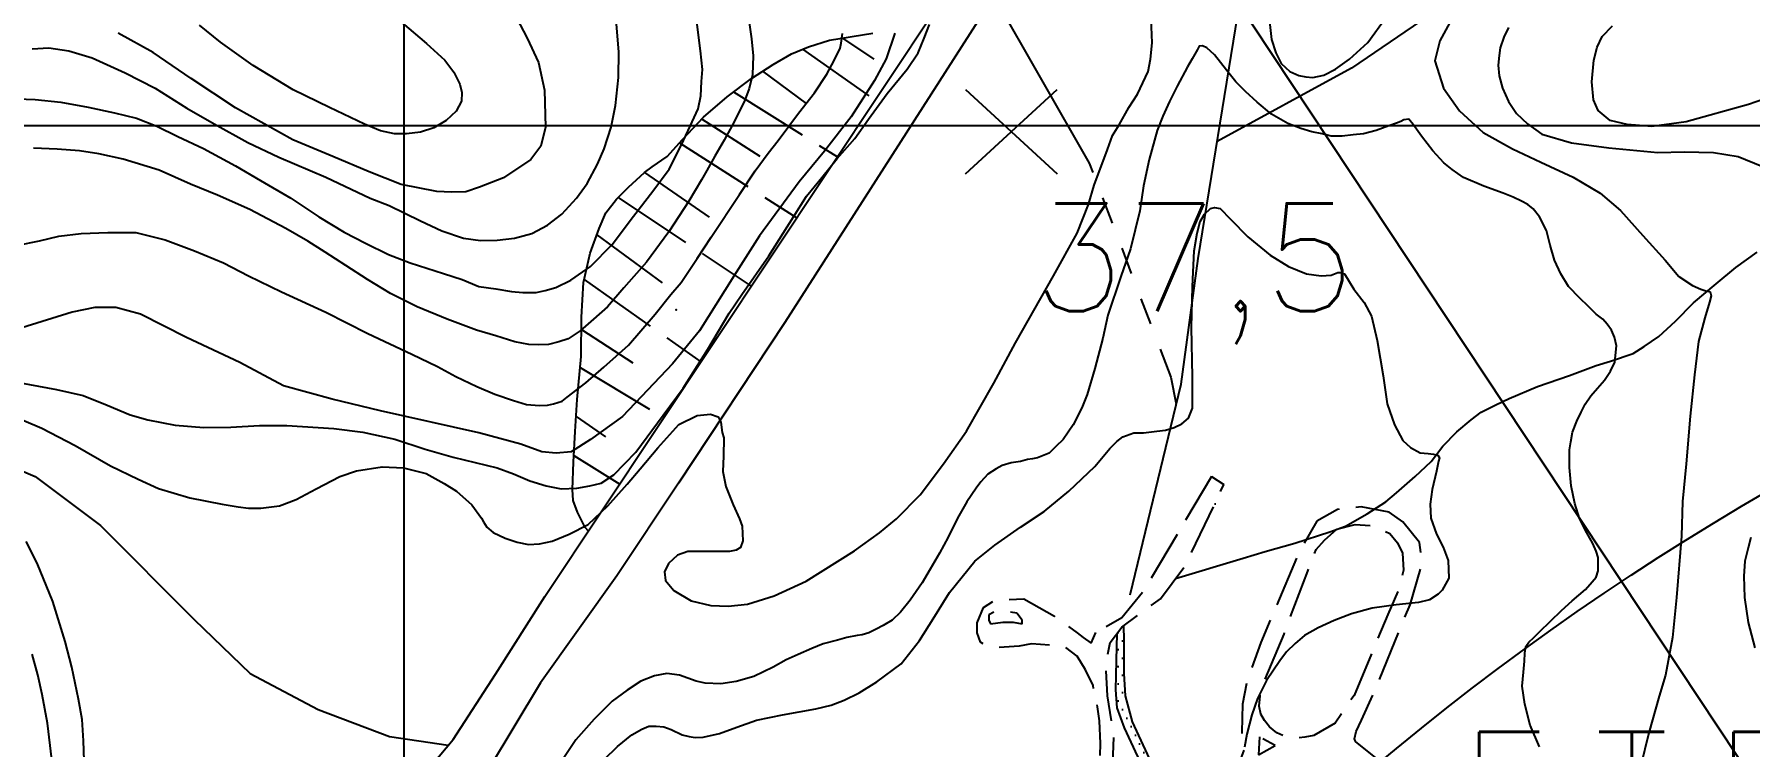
# Model space of a CAD drawing. Header units: millimetres. Extents: x 548366 to 1117317, y 7446967 to 14899125.
# Drawn here: x 553223 to 553859, y 7456185 to 7456449 of the extents above; entities that cross this region are included whole.
import ezdxf

# ---------------------------------------------------------------- set-up
doc = ezdxf.new("R2010")
doc.units = ezdxf.units.MM
doc.header["$MEASUREMENT"] = 0
for name, pattern in [('ACAD_ISO11W100', [33, 12, -3, 12, -3, 0, -3]), ('MEIO-FIOx2', [20, 15, -5]), ('RIO_PERIODICO', [5.8, 3, -0.4, 0.4, -0.4, 0.4, -0.4, 0.4, -0.4])]:
    doc.linetypes.add(name, pattern=pattern)
for name, color, linetype in [('AUTO_ESTRADA', 224, 'Continuous'), ('CANAL', 4, 'Continuous'), ('CORTE', 32, 'Continuous'), ('CURVA_INTERMEDIÁRIA', 32, 'Continuous'), ('CURVA_MESTRA', 36, 'Continuous'), ('MALHA_TM', 8, 'Continuous'), ('PTO_COTADO', 7, 'Continuous'), ('RADIAIS', 222, 'Continuous'), ('RIO_PERIÓDICO', 4, 'RIO_PERIODICO'), ('RIO_PERMANENTE', 4, 'Continuous'), ('RUA_PAV_C_MEIO_FIO', 1, 'MEIO-FIOx2'), ('TXT_EST_TRAT_ESGOTO', 14, 'Continuous')]:
    doc.layers.add(name, color=color, linetype=linetype)
doc.styles.add('ROMANS', font='romans.shx')

msp = doc.modelspace()

# ---------------------------------------------------------------- hatches: boundary and pattern name
at = {"layer": 'CANAL', "ltscale": 2.5}
h = msp.add_hatch(dxfattribs=at)
h.set_pattern_fill('DOTS', color=256, scale=2, style=0)
h.set_pattern_definition([(0, (0, 0), (1.5875, 3.175), [0, -3.175])])
h.paths.add_polyline_path([(553627.02, 7456211.97), (553627.02, 7456224.1), (553626.85, 7456229.7), (553626.05, 7456229.1), (553624.29, 7456226.72), (553623.95, 7456216.67), (553623.75, 7456205.92), (553624.22, 7456199.14), (553627.01, 7456191.81), (553631.92, 7456181.19), (553641.03, 7456163.7), (553636.13, 7456168.36), (553630.99, 7456172.56), (553624.22, 7456175.82), (553622.39, 7456176.8), (553621.75, 7456173.24), (553629.82, 7456169.29), (553636.72, 7456163.25), (553642.89, 7456156.93), (553648.15, 7456142.84), (553651.46, 7456144.34), (553646.71, 7456158.01), (553630.06, 7456194.01), (553627.49, 7456203.58)])

# ---------------------------------------------------------------- linework, layer by layer
at = {"layer": 'AUTO_ESTRADA'}
msp.add_lwpolyline([(553694.47, 7456643.67), (553501.17, 7456341.92), (553461.84, 7456282.5), (553438.95, 7456248.06), (553410.71, 7456208.45), (553391.26, 7456176.16), (553379.6, 7456153.21), (553367.86, 7456129.7), (553358.81, 7456113.61), (553352.86, 7456102.74), (553350.06, 7456091.29), (553348.35, 7456076.33), (553348.86, 7456059.85), (553351.1, 7456051.01), (553352.66, 7456043.43)], dxfattribs=at)
at = {"layer": 'AUTO_ESTRADA', "ltscale": 2.5}
msp.add_lwpolyline([(553206.57, 7455948.96), (553224, 7455961.51), (553236.57, 7455971.97), (553246.86, 7455982.33), (553255.27, 7455992), (553266.77, 7456007.85), (553276.5, 7456021.53), (553288.25, 7456040.12), (553300.64, 7456058.39), (553307.05, 7456091.34), (553309.37, 7456101.73), (553311.86, 7456113.64), (553314.86, 7456121.18), (553319.15, 7456128.91), (553326.04, 7456137.22), (553332.84, 7456143.33), (553344.13, 7456152.47), (553356.85, 7456163.19), (553365.9, 7456172.79), (553378.33, 7456187.47), (553393.95, 7456211.68), (553412.32, 7456240.47), (553579.32, 7456491.54)], dxfattribs=at)
at = {"layer": 'CANAL', "ltscale": 2.5}
for points in [[(553651.46, 7456144.34), (553646.71, 7456158.01), (553630.06, 7456194.01), (553630.06, 7456194.01), (553627.49, 7456203.58), (553627.02, 7456211.97), (553627.02, 7456224.1), (553626.85, 7456229.7)], [(553624.29, 7456226.72), (553623.95, 7456216.67), (553623.75, 7456205.92), (553624.22, 7456199.14), (553627.01, 7456191.81), (553631.92, 7456181.19), (553641.03, 7456163.7), (553636.13, 7456168.36), (553630.99, 7456172.56), (553624.22, 7456175.82), (553622.39, 7456176.8)]]:
    msp.add_lwpolyline(points, dxfattribs=at)
at = {"layer": 'CORTE', "ltscale": 2.5}
msp.add_lwpolyline([(553428.39, 7456264.64), (553427.19, 7456266), (553424.36, 7456271.64), (553422.79, 7456276.02), (553422.47, 7456280.08), (553422.88, 7456290.2), (553423.5, 7456301.58), (553424.22, 7456313.47), (553425.77, 7456329.42), (553425.86, 7456343.92), (553426.58, 7456356.85), (553429.08, 7456367.68), (553432.41, 7456376.76), (553434.81, 7456382.61), (553438.77, 7456387.62), (553443.25, 7456392.11), (553449.2, 7456397.54), (553452.05, 7456399.59), (553457.58, 7456403.45), (553463.32, 7456409.72), (553471.05, 7456418.11), (553479.82, 7456425.63), (553488.89, 7456432.42), (553496.82, 7456437.54), (553503.71, 7456441.51), (553509.97, 7456444.13), (553517.7, 7456446.53), (553533.83, 7456449.16)], dxfattribs=at)
at = {"layer": 'CORTE', "linetype": 'ACAD_ISO11W100', "ltscale": 2.5}
for points in [[(553522.58, 7456447.33), (553534.2, 7456439.59)], [(553507.78, 7456443.21), (553534.63, 7456424.35)], [(553492.98, 7456435.06), (553509.14, 7456423.17)], [(553482.17, 7456427.39), (553520.67, 7456403.36)], [(553470.38, 7456417.38), (553491.91, 7456403.62)], [(553462.2, 7456408.5), (553505.63, 7456380.75)], [(553449.16, 7456397.5), (553473.12, 7456380.94)], [(553439.41, 7456388.26), (553488.77, 7456355.4)], [(553431.58, 7456374.5), (553456.67, 7456355.91)], [(553426.81, 7456357.87), (553470.13, 7456327.39)], [(553425.83, 7456339.37), (553444.93, 7456326.97)], [(553425.36, 7456325.25), (553456.36, 7456306.67)], [(553423.83, 7456307.15), (553434.75, 7456299.6)], [(553423.02, 7456292.75), (553440.03, 7456282.13)]]:
    msp.add_lwpolyline(points, dxfattribs=at)
at = {"layer": 'CURVA_INTERMEDIÁRIA'}
for points, elevation in [([(553750.43, 7456458.37), (553743.95, 7456446.31), (553742.11, 7456438.87), (553745.35, 7456428.83), (553751.29, 7456420.41), (553759.95, 7456412.34), (553770.91, 7456406.35), (553781.36, 7456401.37), (553793.38, 7456395.77), (553803.33, 7456389.86), (553810.91, 7456383.53), (553819.17, 7456374.15), (553827.42, 7456365.11), (553832.55, 7456359.02), (553837.54, 7456355.69), (553840.69, 7456354.36), (553842.52, 7456353.7), (553844.13, 7456353.29), (553844.47, 7456351.82), (553843.91, 7456349.45), (553842.1, 7456343.68), (553839.83, 7456334.87), (553838.36, 7456322.55), (553836.67, 7456307.29), (553835.24, 7456289.64), (553833.88, 7456275.63), (553833.54, 7456262.86), (553831.62, 7456240.06), (553830.15, 7456225.25), (553827.55, 7456211.35), (553825.28, 7456203.47), (553821.44, 7456189.9), (553818.27, 7456177.36)], 30), ([(553210.77, 7456309.23), (553225.91, 7456302.77), (553238.17, 7456296.45), (553251.25, 7456288.85), (553261.53, 7456283.94), (553269.06, 7456280.52), (553280.75, 7456277.01), (553292.66, 7456274.67), (553298.62, 7456273.61), (553302.47, 7456273.15), (553307.03, 7456273.15), (553313.92, 7456274.08), (553320.11, 7456276.42), (553327.47, 7456280.28), (553336.31, 7456284.96), (553342.5, 7456287.06), (553351.96, 7456288.46), (553359.9, 7456288.11), (553368.31, 7456286.01), (553374.96, 7456282.26), (553379.52, 7456279.46), (553385.24, 7456274.43), (553388.75, 7456269.52), (553389.56, 7456268.11), (553390.79, 7456266.17), (553393.07, 7456264.14), (553397.51, 7456262.03), (553402.01, 7456260.61), (553406.21, 7456259.67), (553410.3, 7456259.91), (553414.97, 7456260.96), (553421.27, 7456263.53), (553428.29, 7456267.11), (553435.63, 7456274.09), (553442.76, 7456282.01), (553447.54, 7456287.77), (553454.08, 7456295.5), (553461.93, 7456304.12), (553468.75, 7456307.52), (553473.61, 7456308.01), (553476.53, 7456307.03), (553477.51, 7456305.09), (553477.99, 7456301.2), (553478.57, 7456299.27), (553478.52, 7456292.42), (553478.26, 7456286.76), (553479.37, 7456281.22), (553482.02, 7456274.35), (553484.46, 7456269.25), (553485.39, 7456266.53), (553485.61, 7456261.13), (553484.74, 7456258.65), (553483.23, 7456257.57), (553480.64, 7456257.14), (553476.75, 7456257.14), (553471.4, 7456257.07), (553465.21, 7456257.07), (553461.44, 7456255.74), (553458.13, 7456252.64), (553456.58, 7456249.53), (553457.02, 7456246.43), (553460.12, 7456242.67), (553466.54, 7456238.9), (553473.84, 7456237.13), (553480.26, 7456236.91), (553487.34, 7456237.57), (553497.27, 7456240.7), (553509.15, 7456246.09), (553527.08, 7456257.31), (553536.26, 7456264), (553542.63, 7456269.18), (553551.38, 7456278.14), (553560.02, 7456289.58), (553568.49, 7456301.65), (553578.64, 7456319.54), (553586.63, 7456334.43), (553600.78, 7456359.25), (553609.5, 7456375.04), (553613.71, 7456385.72), (553615.87, 7456392.83), (553620.73, 7456406.1), (553622.68, 7456411.28), (553625.05, 7456415.27), (553628.72, 7456421.64), (553631.96, 7456426.6), (553635.85, 7456435.02), (553636.72, 7456439.51), (553637.36, 7456445.55), (553636.93, 7456454.51)], 30), ([(553216.66, 7456424.84), (553223.33, 7456424.63), (553232.89, 7456423.67), (553243.08, 7456421.75), (553252.75, 7456419.72), (553260.93, 7456417.7), (553268.47, 7456414.72), (553276.22, 7456410.89), (553285.78, 7456406.42), (553297.57, 7456400.04), (553306.89, 7456394.55), (553318.15, 7456388.06), (553328.56, 7456381.15), (553337.9, 7456375.4), (553345.76, 7456371.36), (553354.36, 7456367.21), (553362.33, 7456364.13), (553374.65, 7456360.08), (553381.63, 7456357.92), (553387.79, 7456355.37), (553394.06, 7456354.41), (553399.9, 7456353.45), (553404.15, 7456353.13), (553409.03, 7456353.03), (553412.43, 7456353.88), (553416.39, 7456354.99), (553421.94, 7456357.67), (553429.21, 7456362.7), (553437.16, 7456370.88), (553445.13, 7456381.34), (553452.29, 7456390.64), (553458.29, 7456398.84), (553462.95, 7456407.78), (553466.17, 7456414.67), (553469.13, 7456421.2), (553470.02, 7456426.01), (553470.29, 7456431.29), (553470.74, 7456435.67), (553469.93, 7456442.65), (553468.59, 7456453.38)], 80), ([(553217.92, 7456319.67), (553231.35, 7456317.1), (553241.13, 7456314.87), (553250.12, 7456311.35), (553258.65, 7456307.73), (553265.19, 7456305.86), (553275.23, 7456303.87), (553285.86, 7456303.05), (553295.91, 7456303.16), (553306.54, 7456303.86), (553316.67, 7456303.85), (553334.08, 7456302.68), (553344.82, 7456301.39), (553356.62, 7456298.7), (553367.95, 7456295.08), (553378.35, 7456292.08), (553394.57, 7456288.06), (553400.61, 7456285.92), (553406.73, 7456283.32), (553412.76, 7456281.47), (553418.36, 7456280.3), (553424.09, 7456280.54), (553428.92, 7456281.42), (553433.13, 7456282.4), (553437.87, 7456285.54), (553446.02, 7456293.94), (553456.14, 7456307.59), (553463.48, 7456317.7), (553472.71, 7456332.05), (553480.58, 7456345.42), (553485.33, 7456352.39), (553495.33, 7456366.65), (553504.4, 7456381.11), (553509.27, 7456388.77), (553514.88, 7456395.68), (553520.61, 7456402.8), (553527.09, 7456410.11), (553532.27, 7456417.34), (553539.18, 7456426.83), (553546.53, 7456435.9), (553550.63, 7456441.94), (553552.79, 7456447.33), (553554.84, 7456452.37)], 40), ([(553222.28, 7456443.42), (553228.41, 7456443.74), (553235.87, 7456442.64), (553244.53, 7456440), (553256.69, 7456434.51), (553267.87, 7456428.8), (553279.59, 7456421.45), (553289.76, 7456415.57), (553302.14, 7456408.66), (553313.65, 7456403.28), (553331.07, 7456395.81), (553347.51, 7456388.02), (553354.59, 7456385.34), (553366.2, 7456379.63), (553374.09, 7456375.9), (553382.09, 7456373.16), (553388.45, 7456372.39), (553394.59, 7456372.5), (553401.05, 7456373.26), (553407.41, 7456374.91), (553413.21, 7456377.98), (553418.54, 7456382.06), (553424.03, 7456387.99), (553427.98, 7456393.47), (553431.81, 7456400.6), (553434.3, 7456406.35), (553436.81, 7456414.31), (553438.51, 7456422.36), (553439.52, 7456432.71), (553439.74, 7456442.32), (553438.87, 7456452.49)], 90), ([(553487.75, 7456454.81), (553488.91, 7456447.04), (553489.5, 7456440.72), (553489.27, 7456433.79), (553487.93, 7456428.69), (553486.41, 7456424.33), (553482.38, 7456416.28), (553478.71, 7456409.48), (553475.21, 7456403.58), (553472.26, 7456398.3), (553470.38, 7456394.85), (553465.63, 7456386.89), (553458.2, 7456375.62), (553449.97, 7456364.38), (553441.55, 7456354.81), (553435.46, 7456347.74), (553430.36, 7456343.18), (553425.33, 7456338.94), (553420.94, 7456335.98), (553417.48, 7456334.76), (553413.61, 7456333.84), (553409.84, 7456333.74), (553406.37, 7456333.79), (553401.18, 7456334.86), (553394.05, 7456337.01), (553386.94, 7456339.16), (553376.12, 7456343.23), (553365.01, 7456347.72), (553355.05, 7456352.77), (553346.59, 7456357.88), (553338.54, 7456363.08), (553330.9, 7456367.98), (553324.38, 7456372.06), (553316.23, 7456376.76), (553302.88, 7456383.9), (553291, 7456389.19), (553280.91, 7456393.27), (553269.3, 7456398.37), (553256.05, 7456402.46), (553246.98, 7456404.5), (553239.85, 7456405.63), (553231.49, 7456406.24), (553222.73, 7456406.55)], 70), ([(553359.33, 7456453.03), (553368.38, 7456445.31), (553375.19, 7456439.16), (553378.54, 7456434.68), (553380.77, 7456430.32), (553381.55, 7456427.19), (553381.33, 7456423.95), (553379.43, 7456420.26), (553375.74, 7456416.79), (553371.16, 7456414.11), (553366.14, 7456412.54), (553361, 7456411.87), (553356.53, 7456411.88), (553351.4, 7456413), (553345.4, 7456415.48), (553332.44, 7456421.63), (553319.04, 7456428.23), (553304.19, 7456437.19), (553292.12, 7456445.8), (553284.34, 7456452.12)], 110), ([(553680.68, 7456454.65), (553681.52, 7456446.85), (553683.14, 7456441.89), (553685.19, 7456438), (553688.32, 7456435.02), (553691.65, 7456433.52), (553694.3, 7456433.02), (553696.85, 7456432.71), (553700.96, 7456433.58), (553705.28, 7456435.84), (553710.46, 7456439.51), (553717.27, 7456445.66), (553724.07, 7456455.05)], 30), ([(553769.39, 7456451.3), (553767.69, 7456447.69), (553766.34, 7456443.73), (553765.88, 7456440.93), (553765.54, 7456437.31), (553765.88, 7456433.36), (553767.13, 7456428.84), (553769.39, 7456423.86), (553772.33, 7456419.45), (553776.4, 7456415.61), (553781.72, 7456411.79), (553792.78, 7456408.55), (553806.57, 7456406.69), (553824.72, 7456404.96), (553834.48, 7456405.17), (553845.42, 7456404.93), (553854.49, 7456403.44), (553863.31, 7456399.95)], 40), ([(553216.52, 7456370.53), (553225.03, 7456372.21), (553232.19, 7456373.91), (553240.42, 7456374.9), (553250.27, 7456375.26), (553260.75, 7456375.26), (553271.57, 7456372.63), (553282.43, 7456368.52), (553293.18, 7456364.08), (553302.45, 7456359.27), (553314.64, 7456353.38), (553331.05, 7456345.83), (553346.67, 7456337.84), (553362.97, 7456330.18), (553372.44, 7456325.68), (553379.31, 7456322.02), (553387.07, 7456318.25), (553393.72, 7456315.47), (553400.59, 7456313.03), (553405.46, 7456311.59), (553410.34, 7456311.25), (553413.22, 7456311.37), (553415.44, 7456311.81), (553418.65, 7456312.81), (553420.59, 7456314.34), (553427.4, 7456319.62), (553434.11, 7456325.44), (553443.25, 7456333.61), (553453.09, 7456345.02), (553459, 7456352.29), (553462.76, 7456356.76), (553468.77, 7456365.72), (553473.96, 7456373.65), (553484.44, 7456389.36), (553490.17, 7456398.21), (553495.02, 7456404.74), (553498.68, 7456409.35), (553506.24, 7456419.49), (553512.18, 7456427.05), (553516.83, 7456433.95), (553519.53, 7456439.03), (553521.69, 7456443.67), (553522.12, 7456445.47), (553522.55, 7456449.03)], 60), ([(553780.94, 7456184.71), (553777.43, 7456192.73), (553775.4, 7456200.53), (553774.49, 7456207.2), (553774.94, 7456212.37), (553775.28, 7456216.44), (553775.39, 7456219.49), (553775.85, 7456221.86), (553776.98, 7456223.56), (553778.79, 7456225.25), (553780.94, 7456227.4), (553785.01, 7456231.36), (553789.08, 7456235.2), (553793.04, 7456238.82), (553797.91, 7456243), (553800.39, 7456245.83), (553801.87, 7456247.63), (553802.66, 7456250.01), (553802.66, 7456254.87), (553801.86, 7456257.21), (553800.62, 7456260.03), (553798.36, 7456263.99), (553795.76, 7456269.3), (553793.95, 7456274.95), (553792.59, 7456281.51), (553792.02, 7456288.29), (553792.02, 7456294.73), (553792.47, 7456297.74), (553793.15, 7456301.36), (553794.74, 7456305.43), (553796.32, 7456308.71), (553797.79, 7456311.76), (553799.94, 7456314.81), (553802.32, 7456317.63), (553804.92, 7456320.57), (553807.18, 7456323.96), (553808.76, 7456327.24), (553809.44, 7456333.34), (553808.65, 7456336.54), (553807.52, 7456339.14), (553805.94, 7456341.4), (553804.35, 7456343.21), (553801.87, 7456345.02), (553798.92, 7456348.07), (553795.87, 7456351.01), (553791.68, 7456355.28), (553788.73, 7456360.03), (553786.47, 7456365.11), (553784.89, 7456370.65), (553783.53, 7456376.08), (553780.82, 7456381.16), (553778.55, 7456384.1), (553776.52, 7456385.68), (553774.25, 7456386.93), (553771.09, 7456388.39), (553767.41, 7456389.87), (553760.23, 7456392.45), (553752.75, 7456395.76), (553748.49, 7456398.72), (553745.46, 7456401.14), (553741.35, 7456405.57), (553737.14, 7456411.07), (553734.11, 7456415.28), (553732.49, 7456417.33), (553730.66, 7456417.11), (553729.47, 7456416.46), (553727.85, 7456415.82), (553725.04, 7456414.85), (553720.4, 7456413.12), (553715.65, 7456411.82), (553711.87, 7456411.5), (553707.76, 7456411.07), (553703.66, 7456411.07), (553700.3, 7456411.88), (553696.47, 7456412.57), (553692.47, 7456413.88), (553687.59, 7456415.71), (553681.58, 7456419.2), (553676.25, 7456423.64), (553671.93, 7456427.53), (553668.36, 7456431.09), (553664.91, 7456435.51), (553660.48, 7456441.12), (553657.56, 7456443.71), (553656.05, 7456444.47), (553654.76, 7456444.33), (553654.11, 7456443.17), (553652.16, 7456439.72), (553650.43, 7456436.75), (553646.55, 7456429.52), (553643.74, 7456423.91), (553641.25, 7456418.4), (553639.2, 7456413.12), (553636.28, 7456402.32), (553634.12, 7456392.61), (553632.72, 7456383.35), (553629.26, 7456369.21), (553625.7, 7456358.96), (553620.94, 7456344.72), (553619.11, 7456336.21), (553616.08, 7456324.98), (553613.27, 7456315.27), (553611.22, 7456310.31), (553608.09, 7456304.05), (553604.31, 7456298.65), (553601.61, 7456296.06), (553599.13, 7456293.58), (553596.75, 7456292.61), (553594.81, 7456291.86), (553592.97, 7456291.42), (553591.1, 7456291.21), (553588.57, 7456290.51), (553585.09, 7456289.99), (553581.78, 7456289.03), (553579.58, 7456287.75), (553576.44, 7456285.74), (553573.78, 7456282.91), (553572.16, 7456280.54), (553568.7, 7456275.58), (553565.21, 7456269.43), (553561.75, 7456262.39), (553558.51, 7456256.45), (553555.06, 7456250.62), (553552.14, 7456245.49), (553547.6, 7456239.13), (553544.04, 7456234.59), (553541.01, 7456231.68), (553537.67, 7456229.74), (553535.07, 7456228.34), (553532.37, 7456226.93), (553529.89, 7456226.18), (553528, 7456226.02), (553524.21, 7456225.29), (553520.73, 7456224.24), (553515.42, 7456222.85), (553511.15, 7456221.19), (553506.18, 7456219.01), (553501.7, 7456217.01), (553496.84, 7456214.2), (553489.71, 7456210.86), (553483.12, 7456208.92), (553477.45, 7456208.11), (553471.71, 7456208.39), (553468.33, 7456209.12), (553462.13, 7456211.25), (553457.48, 7456211.96), (553452.91, 7456211.07), (553447.81, 7456209.1), (553442.79, 7456205.7), (553437.24, 7456201.68), (553430.58, 7456194.99), (553423.69, 7456187.28), (553416.8, 7456176.94)], 20), ([(553434.31, 7456180.07), (553439.16, 7456184.86), (553444.47, 7456189.21), (553448.21, 7456191.27), (553450.86, 7456192.35), (553453.51, 7456192.35), (553456.41, 7456192.11), (553459.06, 7456191.15), (553463.17, 7456189.21), (553465.7, 7456188.61), (553467.99, 7456188.25), (553470.89, 7456188.37), (553477.04, 7456189.7), (553483.44, 7456191.99), (553490.75, 7456194.66), (553500.4, 7456196.59), (553512.7, 7456198.88), (553518.33, 7456200.23), (553523.19, 7456202.07), (553528.81, 7456204.77), (553535.29, 7456208.87), (553544.26, 7456215.45), (553551.17, 7456224.19), (553556.14, 7456232.11), (553562.18, 7456241.93), (553571.62, 7456253.56), (553579.07, 7456259.5), (553588.51, 7456266.13), (553597.32, 7456271.91), (553606.47, 7456279.48), (553616.08, 7456288.65), (553621.59, 7456295.23), (553624.29, 7456297.93), (553626.45, 7456299.66), (553630.55, 7456301.06), (553634.14, 7456301.14), (553639.09, 7456301.74), (553642.22, 7456302.11), (553645.46, 7456303.08), (553648.38, 7456304.48), (553650.75, 7456306.53), (553652.28, 7456310.22), (553652.26, 7456321.85), (553651.94, 7456340.09), (553652.27, 7456355.29), (553652.91, 7456368.56), (553653.99, 7456375.04), (553655.07, 7456379.35), (553656.69, 7456382.16), (553658.96, 7456384.21), (553660.47, 7456384.54), (553662.53, 7456384.21), (553666.41, 7456380.22), (553672.8, 7456373.66), (553681.09, 7456366.91), (553687.84, 7456362.68), (553694.47, 7456360.03), (553699.98, 7456359.3), (553703.72, 7456359.54), (553706.13, 7456360.51), (553706.86, 7456360.51), (553708.63, 7456360.01), (553712.08, 7456354.29), (553715.86, 7456349.44), (553718.56, 7456344.36), (553720.72, 7456335.24), (553722.89, 7456322.25), (553724.4, 7456311.78), (553727.1, 7456304.01), (553730.23, 7456298.3), (553733.04, 7456295.6), (553736.71, 7456293.66), (553739.67, 7456293.45), (553741.6, 7456293.21), (553743.17, 7456292.85), (553743.77, 7456291.88), (553743.41, 7456290.55), (553742.76, 7456286.9), (553741.14, 7456280.1), (553740.38, 7456274.7), (553740.6, 7456269.42), (553742.76, 7456263.48), (553745.24, 7456258.73), (553747.08, 7456253.81), (553747.22, 7456247.18), (553744.81, 7456242.81), (553743.3, 7456241.29), (553740.17, 7456239.24), (553736.06, 7456238.17), (553727.75, 7456237.3), (553718.89, 7456236.12), (553711.22, 7456234.07), (553704.74, 7456231.58), (553698.8, 7456228.78), (553693.83, 7456225.97), (553690.27, 7456223.06), (553687.14, 7456219.93), (553684.65, 7456216.58), (553679.68, 7456209.29), (553676.33, 7456202.6), (553674.28, 7456196.66), (553672.45, 7456189.43), (553671.58, 7456184.58)], 10), ([(553241.7, 7456175.94), (553241.35, 7456186.93), (553240.77, 7456194.88), (553239.48, 7456202.37), (553237.03, 7456214.23), (553234.52, 7456223.71), (553229.87, 7456238.61), (553224.14, 7456252.84), (553220.09, 7456260.81)], 30), ([(553859.18, 7456262.34), (553858.16, 7456258.42), (553857.03, 7456253.56), (553856.57, 7456248.02), (553856.8, 7456240.11), (553858.27, 7456230.84), (553860.65, 7456221.38)], 40), ([(553229.51, 7456180.08), (553227.9, 7456193.5), (553226.02, 7456204.19), (553224.39, 7456211.44), (553222.29, 7456219.04)], 40)]:
    msp.add_lwpolyline(points, dxfattribs=dict(at, elevation=elevation))
at = {"layer": 'CURVA_MESTRA'}
for points, elevation in [([(553399.22, 7456459.78), (553405.71, 7456447.32), (553409.87, 7456438.28), (553412.16, 7456428.09), (553412.54, 7456414.4), (553410.84, 7456407.34), (553407.08, 7456402.33), (553396.96, 7456395.52), (553388.11, 7456392.09), (553382.95, 7456390.37), (553377.65, 7456390.22), (553372.2, 7456390.51), (553359.02, 7456393.1), (553347.12, 7456397.84), (553333.64, 7456403.44), (553318.88, 7456409.61), (553297.66, 7456421.53), (553281.22, 7456432.34), (553267.17, 7456441.97), (553254.13, 7456449.15)], 100), ([(553881.12, 7456430.68), (553858.39, 7456422.77), (553835.29, 7456416.3), (553822.52, 7456414.6), (553813.37, 7456415.32), (553807.11, 7456416.77), (553802.65, 7456420.47), (553800.95, 7456424.43), (553800.27, 7456431.1), (553801.07, 7456439.23), (553802.31, 7456443.96), (553804.12, 7456447.91), (553807.97, 7456451.87)], 50), ([(553542.02, 7456449.12), (553538.75, 7456439.64), (553534.43, 7456431.69), (553525.79, 7456418.2), (553515.92, 7456405.48), (553506.52, 7456394.13), (553491.81, 7456374.09), (553482.28, 7456359.1), (553469.57, 7456338.89), (553459.54, 7456326.6), (553441.09, 7456307.19), (553429.23, 7456298.64), (553422, 7456294.05), (553416.45, 7456293.57), (553411.15, 7456294.05), (553403.43, 7456296.95), (553387.84, 7456301.14), (553351.34, 7456309.27), (553333.49, 7456313.62), (553315.45, 7456318.48), (553299.29, 7456327.18), (553279.51, 7456336.36), (553262.39, 7456345.05), (553253.22, 7456347.47), (553245.5, 7456347.47), (553237.06, 7456345.78), (553218.49, 7456339.99)], 50)]:
    msp.add_lwpolyline(points, dxfattribs=dict(at, elevation=elevation))
at = {"layer": 'MALHA_TM'}
for points in [[(553360, 7460415), (553360, 7450410)], [(549360, 7456415), (559365, 7456415)]]:
    msp.add_lwpolyline(points, dxfattribs=at)
at = {"layer": 'PTO_COTADO', "ltscale": 2.5}
for points in [[(553568.12, 7456397.07), (553602.19, 7456428.35)], [(553568.12, 7456428.35), (553602.19, 7456397.07)]]:
    msp.add_lwpolyline(points, dxfattribs=at)
at = {"layer": 'RADIAIS', "linetype": 'Continuous', "ltscale": 2.5}
msp.add_lwpolyline([(551601.94, 7459578.63), (557125.49, 7451246.87)], dxfattribs=at)
for radius in [4998.2, 3998.56, 2998.91, 1999.28, 999.64]:
    msp.add_circle((554363.71, 7455412.75), radius, dxfattribs=at)
for p in [(553460.97, 7456346.66), (553811.36, 7456245.92)]:
    msp.add_point(p, dxfattribs=at)
at = {"layer": 'RIO_PERIÓDICO', "ltscale": 25, "flags": 128}
msp.add_lwpolyline([(553578.65, 7456462.87), (553614.05, 7456400.96), (553644.27, 7456321.67), (553646.26, 7456311.74)], dxfattribs=at)
at = {"layer": 'RIO_PERMANENTE'}
for points in [[(553629.16, 7456241.11), (553648.05, 7456319.15), (553654.35, 7456365.72), (553669.03, 7456456.11), (553670.11, 7456496.57), (553660.54, 7456533.74), (553651.6, 7456554.96), (553627.9, 7456579.69), (553607.49, 7456607.4), (553550.88, 7456646.12), (553455.53, 7456705.68), (553427.93, 7456726.65), (553379.34, 7456787.45), (553358.84, 7456814.43), (553333.69, 7456822.34), (553293.63, 7456825.59), (553230.55, 7456847.14), (553159.04, 7456893.31), (553027.92, 7456961.8)], [(554213.89, 7456792.92), (554169.99, 7456778.13), (554153.53, 7456765.52), (554135.07, 7456745.69), (554103.64, 7456713.42), (554093.47, 7456696.15), (554069.82, 7456682.29), (554042.05, 7456674.07), (554015.32, 7456656.61), (553951.82, 7456610.75), (553885.13, 7456575.05), (553810.73, 7456504.19), (553711.25, 7456436.22), (553661.38, 7456409.03)]]:
    msp.add_lwpolyline(points, dxfattribs=at)
at = {"layer": 'RIO_PERMANENTE', "ltscale": 2.5}
for points in [[(553646, 7456247.13), (553671.05, 7456254.65), (553679.2, 7456257.16), (553690.24, 7456260.18), (553703.16, 7456264.46), (553708.93, 7456266.47), (553716.96, 7456271.12), (553723.98, 7456275.51), (553727.93, 7456278.85), (553734.83, 7456284.87), (553740.72, 7456290.52), (553745.1, 7456296.17), (553750.24, 7456301.44), (553755.51, 7456305.96), (553759.27, 7456308.72), (553764.66, 7456311.48), (553769.68, 7456313.87), (553780.16, 7456318.21), (553791.95, 7456322.36), (553801.86, 7456326), (553807.25, 7456327.64), (553815.53, 7456330.53), (553819.67, 7456333.04), (553825.06, 7456336.81), (553831.33, 7456342.45), (553837.97, 7456349.23), (553846.29, 7456356.35), (553853.69, 7456362.38), (553861.59, 7456368.03)], [(553173.29, 7456306.41), (553223.44, 7456284.88), (553247.65, 7456266.7), (553282.33, 7456231.87), (553303.11, 7456211.97), (553328.23, 7456198.53), (553354.67, 7456188.51), (553376.49, 7456185.3)]]:
    msp.add_lwpolyline(points, dxfattribs=at)
at = {"layer": 'RUA_PAV_C_MEIO_FIO', "ltscale": 1.25, "flags": 128}
for points in [[(553659.29, 7456284.87), (553634.19, 7456242.5), (553626.04, 7456232.5), (553616.44, 7456227.08)], [(553653.4, 7456142.6), (553649.79, 7456140.7), (553643.37, 7456140.25), (553636.49, 7456143.45), (553624.11, 7456156.73), (553621.35, 7456161.32), (553620.44, 7456165.9), (553622.73, 7456178.72), (553623.19, 7456188.8), (553620.82, 7456203.69), (553620.17, 7456216.07), (553621.81, 7456223.34), (553626.05, 7456229.1), (553635.83, 7456236.27), (553640.4, 7456239.53), (553649.54, 7456251.92), (553660.63, 7456274.73), (553660.63, 7456274.73), (553663.89, 7456281.9)], [(553659.29, 7456284.87), (553663.89, 7456281.9)], [(553730.27, 7456268.14), (553725.18, 7456271.67), (553714.75, 7456273.63), (553705.98, 7456272.72), (553698.42, 7456268.34), (553691.69, 7456256.69), (553677.63, 7456223.44), (553672.49, 7456209.01), (553670.83, 7456200.55), (553670.53, 7456190.12), (553671.63, 7456184.27), (553667.51, 7456173.28), (553656.43, 7456146.83), (553656.43, 7456146.83), (553653.4, 7456142.6)], [(553712.73, 7456186.66), (553712.31, 7456187.67), (553712.91, 7456190.39), (553714.88, 7456194.62), (553720.02, 7456205.88), (553732.89, 7456237.37), (553737.42, 7456252.63), (553736.37, 7456260.49), (553730.27, 7456268.14)], [(553508.08, 7456144.37), (553509.91, 7456142.08), (553512.21, 7456142.08), (553518.63, 7456143.91), (553542.93, 7456152.61), (553559.44, 7456159.02), (553571.29, 7456163.47), (553582.4, 7456167.12), (553590.04, 7456168.28), (553597.97, 7456167.73), (553603.01, 7456167.73), (553610.81, 7456167.73), (553613.1, 7456169.56), (553616.5, 7456172.43), (553616.97, 7456174.44), (553617.95, 7456178.63), (553618.23, 7456186.01), (553617.83, 7456194.4), (553617.03, 7456199.59), (553615.43, 7456207.45), (553612.59, 7456213.24), (553609.55, 7456218.32), (553605.03, 7456221.83), (553599.49, 7456222.36), (553592.56, 7456222.89), (553588.09, 7456222.04), (553578.82, 7456221.4), (553575.94, 7456222.15), (553573.71, 7456223.53), (553572.43, 7456226.94), (553572.43, 7456230.66), (553574.88, 7456236.41), (553579.25, 7456239.18), (553589.79, 7456239.6), (553601.19, 7456233.11), (553609.5, 7456227.04), (553611.74, 7456225.23), (553614.78, 7456223.12), (553616.44, 7456227.08)], [(553577.4, 7456230.34), (553581.97, 7456230.99), (553585.88, 7456230.99), (553589.14, 7456230.34), (553589.14, 7456231.64), (553587.19, 7456234.25), (553582.62, 7456234.9), (553579.36, 7456234.9), (553576.75, 7456233.6), (553576.75, 7456231.64), (553577.4, 7456230.34)], [(553756.47, 7456006.09), (553750.42, 7456019.09), (553745.58, 7456032.08), (553744.82, 7456038.43), (553746.64, 7456045.23), (553749.66, 7456055.05), (553750.42, 7456063.51), (553749.96, 7456069.86), (553749.38, 7456077.07), (553747.26, 7456090.98), (553743.48, 7456110.17), (553738.94, 7456129.81), (553730.76, 7456160.92), (553726.52, 7456173.16), (553723.04, 7456178.75), (553719.57, 7456181.17), (553712.73, 7456186.66)]]:
    msp.add_lwpolyline(points, dxfattribs=at)
for points in [[(553701.15, 7456261.28), (553705.72, 7456265.36), (553712.56, 7456267.17), (553720.01, 7456266.57), (553725.44, 7456263.75), (553728.22, 7456260.31), (553730.07, 7456256.51), (553730.43, 7456250.24), (553729.26, 7456244.44), (553724.64, 7456233.78), (553712.16, 7456203.82), (553705.12, 7456193.56), (553697.27, 7456188.93), (553693.9, 7456188.34), (553690.02, 7456187.93), (553686.02, 7456188.86), (553683.58, 7456189.94), (553680.77, 7456192.16), (553678.96, 7456194.56), (553677.62, 7456196.81), (553676.94, 7456199.79), (553677.32, 7456203.63), (553678.35, 7456207.84), (553686.2, 7456226.54), (553695.05, 7456249.87), (553698.07, 7456257.92)], [(553677.14, 7456188.42), (553676.8, 7456181.78), (553682.87, 7456185.2)]]:
    msp.add_lwpolyline(points, close=True, dxfattribs=at)

# ---------------------------------------------------------------- texts
at = {"layer": 'PTO_COTADO', "style": 'ROMANS'}
msp.add_attdef('37,5', (553592.92, 7456346.12), '', height=40, dxfattribs=at)
at = {"layer": 'TXT_EST_TRAT_ESGOTO', "color": 7, "style": 'ROMANS'}
msp.add_text('E.T.E', height=40, rotation=359.98634, dxfattribs=at).set_placement((553751.6, 7456150.31))

doc.saveas('drawing.dxf')
